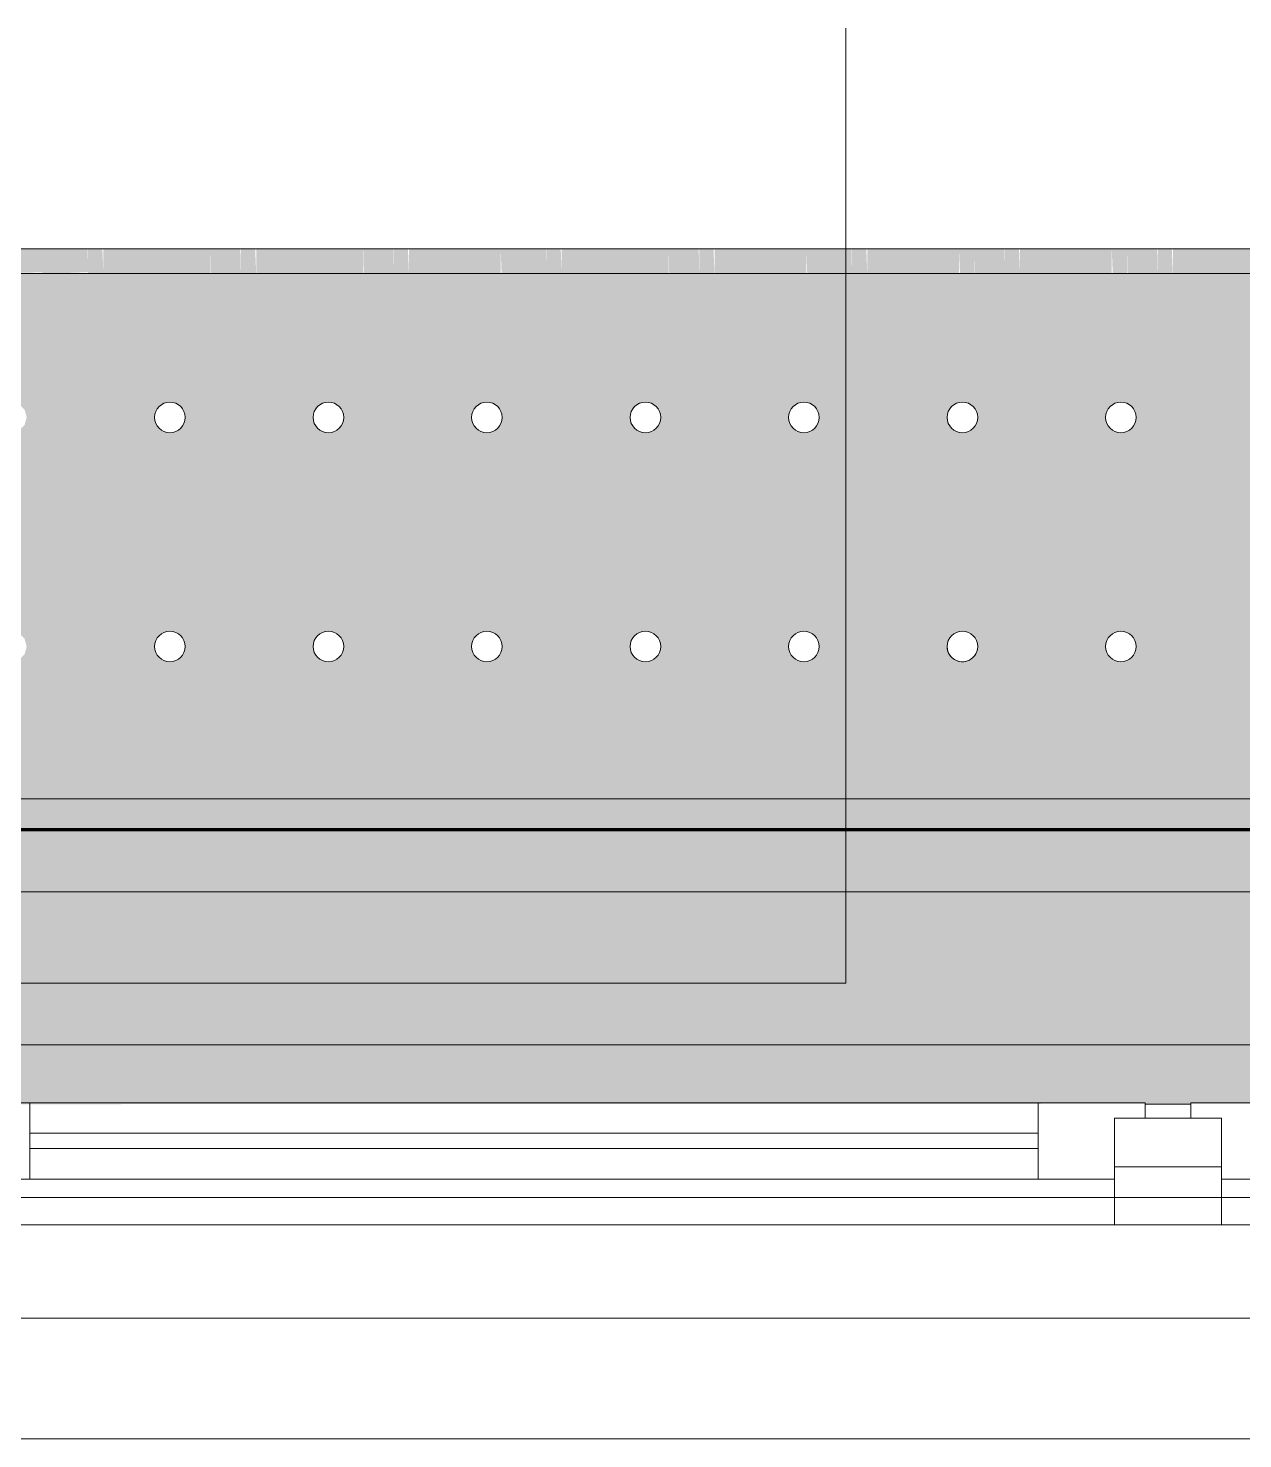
# Model space of a CAD drawing. Header units: millimetres. Extents: x -4060 to 187734, y -8553 to 29000.
# Drawn here: x 22754 to 23549, y -258 to 665 of the extents above; entities that cross this region are included whole.
import ezdxf

# ---------------------------------------------------------------- set-up
doc = ezdxf.new("R2010")
doc.units = ezdxf.units.MM
doc.linetypes.add('Осевая', pattern=[3175, 635, -476.25, 1587.5, -476.25])
for name, color, linetype, lineweight in [('A-GLAZ', 7, 'Continuous', 9), ('A-GLAZ-1', 7, 'Continuous', 13), ('A-WALL-IDEN', 7, 'Continuous', 9), ('Оси-2', 7, 'Осевая', 9)]:
    doc.layers.add(name, color=color, linetype=linetype, lineweight=lineweight)
for name, color, linetype, lineweight, true_color in [('A-WALL-1', 7, 'Continuous', 9, 0xc0c0c0), ('I-WALL-4', 7, 'Continuous', 9, 0xc0c0c0), ('I-WALL-5', 7, 'Continuous', 9, 0xcbc7bf), ('I-WALL-9', 7, 'Continuous', 53, 0xeaa7bf), ('S-WALL-ANLY', 7, 'Continuous', 13, 0x008040), ('Знаки-2', 9, 'Continuous', 9, 0x808080), ('Знаки-3', 7, 'Continuous', 9, 0xd1cabb), ('Знаки-5', 7, 'Continuous', 9, 0xc1bbaf), ('Знаки-6', 7, 'Continuous', 9, 0xaba79f), ('Знаки-7', 7, 'Continuous', 9, 0xd5cdbe), ('Знаки-8', 7, 'Continuous', 9, 0xccc5b7), ('Знаки-9', 7, 'Continuous', 9, 0xd4ccbd)]:
    doc.layers.add(name, color=color, linetype=linetype, lineweight=lineweight, true_color=true_color)
doc.layers.add('Знаки-4', color=7, linetype='Continuous', lineweight=9, transparency=0.5)

# ---------------------------------------------------------------- blocks, each defined once
blk = doc.blocks.new('120_Окно_СКБ_2Ст - 120_Окно_СКБ_2Ст 2800х2500_створка_-22445922-План отделки стен 1 этажа в осях 1-12')
at = {"layer": 'A-GLAZ'}
for p, q in [((1400, -57), (-1400, -57)), ((620, -107), (1280, -107)), ((1280, -117), (620, -117)), ((520, -127), (550, -127))]:
    blk.add_line(p, q, dxfattribs=at)
at = {"layer": 'A-GLAZ-1'}
for p, q in [((500, -127), (500, -57)), ((500, -57), (570, -57)), ((570, -57), (570, -127)), ((500, -87), (-1330, -87)), ((500, -127), (500, -87)), ((1330, -87), (570, -87)), ((570, -87), (570, -127)), ((620, -137), (620, -87)), ((1280, -137), (1280, -87)), ((570, -127), (500, -127)), ((520, -127), (500, -127)), ((520, -137), (520, -127)), ((570, -127), (550, -127)), ((550, -127), (550, -137)), ((-1350, -137), (520, -137)), ((520, -137), (-1350, -137)), ((550, -137), (1350, -137)), ((1350, -137), (550, -137))]:
    blk.add_line(p, q, dxfattribs=at)
blk = doc.blocks.new('Зашивка радиатора_ с перфорацией М4 - Зашивка радиатора_ с перфорацией М4-V85-План отделки стен 1 этажа в осях 1-12')
at = {"layer": 'Знаки-4'}
for points in [[(2329.2, 380), (-430, 379), (-430, 180), (2329.2, 180), (2329.2, 379)], [(1492.34, -163.94), (1491, -163.94), (1491.34, -179.94), (1511, -179.94), (1510.66, -163.94), (1493.93, -163.94)], [(1603.59, -163.94), (1591, -163.94), (1591.34, -179.94), (1611, -179.94), (1610.66, -163.94), (1606, -163.94)], [(1711, -163.94), (1691, -163.94), (1691.34, -179.94), (1711, -179.94)], [(1792.34, -163.94), (1791, -163.94), (1791.34, -179.94), (1811, -179.94), (1810.66, -163.94), (1793.93, -163.94)], [(1910.66, -163.94), (1891, -163.94), (1891.34, -179.94), (1911, -179.94), (1911, -163.94)], [(2003.59, -163.94), (1991, -163.94), (1991.34, -179.94), (2011, -179.94), (2010.66, -163.94), (2004.29, -163.94)], [(2092.34, -163.94), (2091, -163.94), (2091.34, -179.94), (2111, -179.94), (2110.66, -163.94), (2093.93, -163.94)], [(2210.66, -163.94), (2191, -164.74), (2191.34, -179.94), (2211, -179.94), (2211, -163.94)]]:
    blk.add_hatch(color=256, dxfattribs=at).paths.add_polyline_path(points)
h = blk.add_hatch(color=256, dxfattribs=at)
h.paths.add_polyline_path([(-41.26, 180), (-430, 180), (-430, -163.94), (2329.2, -163.94), (2329.2, 180), (51.21, 180)])
h.paths.add_polyline_path([(1929.99, 90.35), (1934.99, 89.02), (1938.65, 85.35), (1939.99, 80.35), (1938.65, 75.35), (1934.99, 71.69), (1929.99, 70.35), (1924.99, 71.69), (1921.33, 75.35), (1919.99, 80.35), (1921.33, 85.35), (1924.99, 89.02), (1927.4, 90.01)])
h.paths.add_polyline_path([(1203.74, 90.35), (1208.74, 89.02), (1212.4, 85.35), (1213.74, 80.35), (1212.4, 75.35), (1208.74, 71.69), (1203.74, 70.35), (1198.74, 71.69), (1195.08, 75.35), (1193.74, 80.35), (1195.08, 85.35), (1198.74, 89.02), (1201.15, 90.01)])
h.paths.add_polyline_path([(581.24, 90.35), (586.24, 89.02), (589.9, 85.35), (591.24, 80.35), (589.9, 75.35), (586.24, 71.69), (581.24, 70.35), (576.24, 71.69), (572.58, 75.35), (571.24, 80.35), (572.58, 85.35), (576.24, 89.02), (578.65, 90.01)])
h.paths.add_polyline_path([(684.99, 90.35), (689.99, 89.02), (693.65, 85.35), (694.99, 80.35), (693.65, 75.35), (689.99, 71.69), (684.99, 70.35), (679.99, 71.69), (676.33, 75.35), (674.99, 80.35), (676.33, 85.35), (679.99, 89.02), (682.4, 90.01)])
h.paths.add_polyline_path([(892.49, 90.35), (897.49, 89.02), (901.15, 85.35), (902.49, 80.35), (901.15, 75.35), (897.49, 71.69), (892.49, 70.35), (887.49, 71.69), (883.83, 75.35), (882.49, 80.35), (883.83, 85.35), (887.49, 89.02), (889.9, 90.01)])
h.paths.add_polyline_path([(1099.99, 90.35), (1104.99, 89.02), (1108.65, 85.35), (1109.99, 80.35), (1108.65, 75.35), (1104.99, 71.69), (1099.99, 70.35), (1094.99, 71.69), (1091.33, 75.35), (1089.99, 80.35), (1091.33, 85.35), (1094.99, 89.02), (1097.4, 90.01)])
h.paths.add_polyline_path([(788.74, 90.35), (793.74, 89.02), (797.4, 85.35), (798.74, 80.35), (797.4, 75.35), (793.74, 71.69), (788.74, 70.35), (783.74, 71.69), (780.08, 75.35), (778.74, 80.35), (780.08, 85.35), (783.74, 89.02), (786.15, 90.01)])
h.paths.add_polyline_path([(996.24, 90.35), (1001.24, 89.02), (1004.9, 85.35), (1006.24, 80.35), (1004.9, 75.35), (1001.24, 71.69), (996.24, 70.35), (991.24, 71.69), (987.58, 75.35), (986.24, 80.35), (987.58, 85.35), (991.24, 89.02), (993.65, 90.01)])
h.paths.add_polyline_path([(-248.76, 90.35), (-243.11, 88.51), (-240.1, 85.35), (-238.76, 80.35), (-240.1, 75.35), (-243.76, 71.69), (-248.76, 70.35), (-253.76, 71.69), (-257.42, 75.35), (-258.76, 80.35), (-257.42, 85.35), (-253.76, 89.02), (-251.35, 90.01)])
h.paths.add_polyline_path([(-145.01, 90.35), (-139.49, 88.62), (-136.35, 85.35), (-135.01, 80.35), (-136.35, 75.35), (-140.01, 71.69), (-145.01, 70.35), (-150.01, 71.69), (-153.67, 75.35), (-155.01, 80.35), (-153.67, 85.35), (-150.01, 89.02), (-147.6, 90.01)])
h.paths.add_polyline_path([(1307.49, 90.35), (1312.49, 89.02), (1316.15, 85.35), (1317.49, 80.35), (1316.15, 75.35), (1312.49, 71.69), (1307.49, 70.35), (1302.49, 71.69), (1298.83, 75.35), (1297.49, 80.35), (1298.83, 85.35), (1302.49, 89.02), (1304.9, 90.01)])
h.paths.add_polyline_path([(477.49, 90.35), (482.49, 89.02), (486.15, 85.35), (487.49, 80.35), (486.15, 75.35), (482.49, 71.69), (477.49, 70.35), (472.49, 71.69), (468.83, 75.35), (467.49, 80.35), (468.83, 85.35), (472.49, 89.02), (474.9, 90.01)])
h.paths.add_polyline_path([(-41.26, 90.35), (-36.26, 89.02), (-32.6, 85.35), (-31.26, 80.35), (-32.6, 75.35), (-36.26, 71.69), (-41.26, 70.35), (-46.26, 71.69), (-49.92, 75.35), (-51.26, 80.35), (-49.92, 85.35), (-46.26, 89.02), (-43.85, 90.01)])
h.paths.add_polyline_path([(166.24, 90.35), (171.24, 89.02), (174.9, 85.35), (176.24, 80.35), (174.9, 75.35), (171.24, 71.69), (166.24, 70.35), (161.24, 71.69), (157.58, 75.35), (156.24, 80.35), (157.58, 85.35), (161.24, 89.02), (163.65, 90.01)])
h.paths.add_polyline_path([(1826.24, 90.35), (1831.24, 89.02), (1834.9, 85.35), (1836.24, 80.35), (1834.9, 75.35), (1831.24, 71.69), (1826.24, 70.35), (1821.24, 71.69), (1817.58, 75.35), (1816.24, 80.35), (1817.58, 85.35), (1821.24, 89.02), (1823.65, 90.01)])
h.paths.add_polyline_path([(2241.24, 90.35), (2246.24, 89.02), (2249.9, 85.35), (2251.24, 80.35), (2249.9, 75.35), (2246.16, 71.66), (2241.24, 70.35), (2236.24, 71.69), (2232.58, 75.35), (2231.24, 80.35), (2232.58, 85.35), (2236.24, 89.02), (2238.65, 90.01)])
h.paths.add_polyline_path([(1618.74, 90.35), (1623.74, 89.02), (1627.4, 85.35), (1628.74, 80.35), (1627.4, 75.35), (1623.74, 71.69), (1618.74, 70.35), (1613.74, 71.69), (1610.08, 75.35), (1608.74, 80.35), (1610.08, 85.35), (1613.74, 89.02), (1616.15, 90.01)])
h.paths.add_polyline_path([(-352.51, 90.35), (-347.51, 89.02), (-343.85, 85.35), (-342.51, 80.35), (-343.85, 75.35), (-347.51, 71.69), (-352.51, 70.35), (-357.51, 71.69), (-361.17, 75.35), (-362.51, 80.35), (-361.17, 85.35), (-357.51, 89.02), (-355.1, 90.01)])
h.paths.add_polyline_path([(1411.24, 90.35), (1416.24, 89.02), (1419.9, 85.35), (1421.24, 80.35), (1419.9, 75.35), (1416.24, 71.69), (1411.24, 70.35), (1406.24, 71.69), (1402.58, 75.35), (1401.24, 80.35), (1402.58, 85.35), (1406.24, 89.02), (1409.88, 90.18)])
h.paths.add_polyline_path([(62.49, 90.35), (67.49, 89.02), (71.15, 85.35), (72.49, 80.35), (71.15, 75.35), (67.49, 71.69), (62.49, 70.35), (57.49, 71.69), (53.83, 75.35), (52.49, 80.35), (53.83, 85.35), (57.49, 89.02), (59.9, 90.01)])
h.paths.add_polyline_path([(1514.99, 90.35), (1519.99, 89.02), (1523.65, 85.35), (1524.99, 80.35), (1523.65, 75.35), (1519.99, 71.69), (1514.99, 70.35), (1509.99, 71.69), (1506.33, 75.35), (1504.99, 80.35), (1506.33, 85.35), (1509.99, 89.02), (1512.4, 90.01)])
h.paths.add_polyline_path([(269.99, 90.35), (274.99, 89.02), (278.65, 85.35), (279.99, 80.35), (278.65, 75.35), (274.99, 71.69), (269.99, 70.35), (264.99, 71.69), (261.33, 75.35), (259.99, 80.35), (261.33, 85.35), (264.99, 89.02), (267.4, 90.01)])
h.paths.add_polyline_path([(373.74, 90.35), (378.74, 89.02), (382.4, 85.35), (383.74, 80.35), (382.4, 75.35), (378.74, 71.69), (373.74, 70.35), (368.74, 71.69), (365.08, 75.35), (363.74, 80.35), (365.08, 85.35), (368.74, 89.02), (371.15, 90.01)])
h.paths.add_polyline_path([(2033.74, 90.35), (2038.74, 89.02), (2042.4, 85.35), (2043.74, 80.35), (2042.4, 75.35), (2038.74, 71.69), (2033.74, 70.35), (2028.74, 71.69), (2025.08, 75.35), (2023.74, 80.35), (2025.08, 85.35), (2028.74, 89.02), (2031.15, 90.01)])
h.paths.add_polyline_path([(2137.49, 90.35), (2142.49, 89.02), (2146.15, 85.35), (2147.49, 80.35), (2146.15, 75.35), (2142.49, 71.69), (2137.49, 70.35), (2132.49, 71.69), (2128.83, 75.35), (2127.49, 80.35), (2128.83, 85.35), (2132.49, 89.02), (2134.9, 90.01)])
h.paths.add_polyline_path([(1722.49, 90.35), (1727.49, 89.02), (1731.15, 85.35), (1732.49, 80.35), (1731.15, 75.35), (1727.49, 71.69), (1722.49, 70.35), (1717.49, 71.69), (1713.83, 75.35), (1712.49, 80.35), (1713.83, 85.35), (1717.49, 89.02), (1719.9, 90.01)])
h.paths.add_polyline_path([(892.49, -59.65), (897.49, -60.98), (901.15, -64.65), (902.49, -69.65), (901.15, -74.65), (897.49, -78.31), (892.49, -79.65), (887.18, -78.07), (883.83, -74.65), (882.49, -69.65), (883.83, -64.65), (887.49, -60.98), (889.9, -59.99)])
h.paths.add_polyline_path([(-248.76, -59.65), (-243.76, -60.98), (-240.1, -64.65), (-238.76, -69.65), (-240.1, -74.65), (-243.76, -78.31), (-248.76, -79.65), (-254.07, -78.07), (-257.42, -74.65), (-258.76, -69.65), (-257.42, -64.65), (-253.76, -60.98), (-251.35, -59.99)])
h.paths.add_polyline_path([(62.49, -59.65), (67.49, -60.98), (71.15, -64.65), (72.49, -69.65), (71.15, -74.65), (67.49, -78.31), (62.1, -79.59), (57.18, -78.07), (53.83, -74.65), (52.49, -69.65), (53.83, -64.65), (57.49, -60.98), (59.9, -59.99)])
h.paths.add_polyline_path([(-352.51, -59.65), (-347.51, -60.98), (-343.85, -64.65), (-342.51, -69.65), (-343.85, -74.65), (-347.51, -78.31), (-352.51, -79.65), (-357.51, -78.31), (-361.17, -74.65), (-362.51, -69.65), (-361.17, -64.65), (-357.51, -60.98), (-355.1, -59.99)])
h.paths.add_polyline_path([(1929.99, -59.65), (1934.99, -60.98), (1938.65, -64.65), (1939.99, -69.65), (1938.65, -74.65), (1934.99, -78.31), (1929.99, -79.65), (1924.99, -78.31), (1921.33, -74.65), (1919.99, -69.65), (1921.33, -64.65), (1924.99, -60.98), (1927.4, -59.99)])
h.paths.add_polyline_path([(1826.24, -59.65), (1831.24, -60.98), (1834.9, -64.65), (1836.24, -69.65), (1834.46, -75.22), (1831.24, -78.31), (1826.24, -79.65), (1821.24, -78.31), (1817.58, -74.65), (1816.24, -69.65), (1817.58, -64.65), (1821.24, -60.98), (1823.65, -59.99)])
h.paths.add_polyline_path([(2241.24, -59.65), (2246.24, -60.98), (2249.9, -64.65), (2251.24, -69.65), (2249.9, -74.65), (2246.24, -78.31), (2241.24, -79.65), (2236.24, -78.31), (2232.58, -74.65), (2231.24, -69.65), (2232.58, -64.65), (2236.24, -60.98), (2238.65, -59.99)])
h.paths.add_polyline_path([(684.99, -59.65), (689.99, -60.98), (693.65, -64.65), (694.99, -69.65), (693.65, -74.65), (689.99, -78.31), (684.6, -79.59), (679.68, -78.07), (676.33, -74.65), (674.99, -69.65), (676.33, -64.65), (679.99, -60.98), (682.4, -59.99)])
h.paths.add_polyline_path([(269.99, -59.65), (274.99, -60.98), (278.65, -64.65), (279.99, -69.65), (278.65, -74.65), (274.99, -78.31), (269.99, -79.65), (264.68, -78.07), (261.33, -74.65), (259.99, -69.65), (261.33, -64.65), (264.99, -60.98), (267.4, -59.99)])
h.paths.add_polyline_path([(373.74, -59.65), (378.74, -60.98), (382.4, -64.65), (383.74, -69.65), (382.4, -74.65), (378.74, -78.31), (373.74, -79.65), (368.43, -78.07), (365.08, -74.65), (363.74, -69.65), (365.08, -64.65), (368.74, -60.98), (371.15, -59.99)])
h.paths.add_polyline_path([(581.24, -59.65), (586.24, -60.98), (589.9, -64.65), (591.24, -69.65), (589.9, -74.65), (586.24, -78.31), (580.85, -79.59), (575.93, -78.07), (572.58, -74.65), (571.24, -69.65), (572.58, -64.65), (576.24, -60.98), (578.65, -59.99)])
h.paths.add_polyline_path([(788.74, -59.65), (793.74, -60.98), (797.4, -64.65), (798.74, -69.65), (797.4, -74.65), (793.74, -78.31), (788.74, -79.65), (783.43, -78.07), (780.08, -74.65), (778.74, -69.65), (780.08, -64.65), (783.74, -60.98), (786.15, -59.99)])
h.paths.add_polyline_path([(1722.49, -59.65), (1727.49, -60.98), (1731.15, -64.65), (1732.49, -69.65), (1731.15, -74.65), (1727.49, -78.31), (1722.49, -79.65), (1717.49, -78.31), (1713.83, -74.65), (1712.49, -69.65), (1713.83, -64.65), (1717.49, -60.98), (1719.9, -59.99)])
h.paths.add_polyline_path([(2137.49, -59.65), (2142.49, -60.98), (2146.15, -64.65), (2147.49, -69.65), (2146.15, -74.65), (2142.49, -78.31), (2137.49, -79.65), (2132.49, -78.31), (2128.83, -74.65), (2127.49, -69.65), (2128.83, -64.65), (2132.49, -60.98), (2134.9, -59.99)])
h.paths.add_polyline_path([(1307.49, -59.65), (1312.49, -60.98), (1316.15, -64.65), (1317.49, -69.65), (1316.15, -74.65), (1312.49, -78.31), (1307.49, -79.65), (1302.49, -78.31), (1298.83, -74.65), (1297.49, -69.65), (1298.83, -64.65), (1302.49, -60.98), (1304.9, -59.99)])
h.paths.add_polyline_path([(2033.74, -59.65), (2038.74, -60.98), (2042.4, -64.65), (2043.74, -69.65), (2042.4, -74.65), (2038.74, -78.31), (2033.74, -79.65), (2028.74, -78.31), (2025.08, -74.65), (2023.74, -69.65), (2025.08, -64.65), (2028.74, -60.98), (2031.15, -59.99)])
h.paths.add_polyline_path([(1099.99, -59.65), (1104.99, -60.98), (1108.65, -64.65), (1109.99, -69.65), (1108.65, -74.65), (1104.99, -78.31), (1099.99, -79.65), (1094.99, -78.31), (1091.33, -74.65), (1089.99, -69.65), (1091.33, -64.65), (1094.99, -60.98), (1097.4, -59.99)])
h.paths.add_polyline_path([(996.24, -59.65), (1001.24, -60.98), (1004.9, -64.65), (1006.24, -69.65), (1004.9, -74.65), (1001.24, -78.31), (996.24, -79.65), (991.24, -78.31), (987.58, -74.65), (986.24, -69.65), (987.58, -64.65), (991.24, -60.98), (993.65, -59.99)])
h.paths.add_polyline_path([(1514.99, -59.65), (1519.99, -60.98), (1523.65, -64.65), (1524.99, -69.65), (1523.65, -74.65), (1519.99, -78.31), (1514.99, -79.65), (1509.99, -78.31), (1506.33, -74.65), (1504.99, -69.65), (1506.33, -64.65), (1509.99, -60.98), (1512.4, -59.99)])
h.paths.add_polyline_path([(1618.74, -59.65), (1623.74, -60.98), (1627.4, -64.65), (1628.74, -69.65), (1627.4, -74.65), (1623.74, -78.31), (1618.74, -79.65), (1613.74, -78.31), (1610.08, -74.65), (1608.74, -69.65), (1610.08, -64.65), (1613.74, -60.98), (1616.15, -59.99)])
h.paths.add_polyline_path([(1411.24, -59.65), (1416.24, -60.98), (1419.9, -64.65), (1421.24, -69.65), (1419.9, -74.65), (1416.24, -78.31), (1411.24, -79.65), (1406.24, -78.31), (1402.58, -74.65), (1401.24, -69.65), (1402.58, -64.65), (1406.24, -60.98), (1409.88, -59.82)])
h.paths.add_polyline_path([(477.49, -59.65), (482.49, -60.98), (486.15, -64.65), (487.49, -69.65), (486.15, -74.65), (482.49, -78.31), (477.49, -79.65), (472.18, -78.07), (468.83, -74.65), (467.49, -69.65), (468.83, -64.65), (472.49, -60.98), (475.79, -59.87)])
h.paths.add_polyline_path([(-41.26, -59.65), (-36.26, -60.98), (-32.6, -64.65), (-31.26, -69.65), (-32.6, -74.65), (-36.26, -78.31), (-41.26, -79.65), (-46.57, -78.07), (-49.92, -74.65), (-51.26, -69.65), (-49.92, -64.65), (-46.26, -60.98), (-43.85, -59.99)])
h.paths.add_polyline_path([(166.24, -59.65), (171.24, -60.98), (174.9, -64.65), (176.24, -69.65), (174.9, -74.65), (171.24, -78.31), (166.24, -79.65), (160.93, -78.07), (157.58, -74.65), (156.24, -69.65), (157.58, -64.65), (161.24, -60.98), (163.65, -59.99)])
h.paths.add_polyline_path([(-145.01, -59.65), (-140.01, -60.98), (-136.35, -64.65), (-135.01, -69.65), (-136.35, -74.65), (-140.01, -78.31), (-145.01, -79.65), (-150.01, -78.31), (-153.67, -74.65), (-155.01, -69.65), (-153.67, -64.65), (-150.01, -60.98), (-147.6, -59.99)])
h.paths.add_polyline_path([(1203.74, -59.65), (1208.74, -60.98), (1212.4, -64.65), (1213.74, -69.65), (1212.4, -74.65), (1208.74, -78.31), (1203.74, -79.65), (1198.74, -78.31), (1195.08, -74.65), (1193.74, -69.65), (1195.08, -64.65), (1198.74, -60.98), (1201.15, -59.99)])
h = blk.add_hatch(color=256, dxfattribs=at)
h.paths.add_polyline_path([(1324.96, -163.94), (1321, -163.94), (1321, -179.94), (1381, -179.94), (1381, -163.94)])
h.paths.add_polyline_path([(2318.03, -163.94), (2221, -164.54), (2221, -179.94), (2329.2, -178.79), (2329.2, -163.94), (2318.45, -163.94)])
h.paths.add_polyline_path([(1621, -163.94), (1621, -179.94), (1681, -179.94), (1681, -163.94), (1664.63, -163.94)])
h.paths.add_polyline_path([(1581, -163.94), (1521, -163.94), (1521, -179.94), (1581, -179.94)])
h.paths.add_polyline_path([(1749.54, -163.94), (1721, -163.94), (1721, -179.94), (1781, -179.94), (1781, -163.94)])
h.paths.add_polyline_path([(1481, -163.94), (1421, -163.94), (1421, -179.94), (1481, -179.94)])
h.paths.add_polyline_path([(-334.88, -163.94), (-430, -163.94), (-430, -179.94), (-319, -179.94), (-319, -163.94)])
h.paths.add_polyline_path([(1834.46, -163.94), (1821, -163.94), (1821, -179.94), (1881, -179.94), (1881, -163.94)])
h.paths.add_polyline_path([(1281, -163.94), (1221, -163.94), (1221, -179.94), (1281, -179.94)])
h.paths.add_polyline_path([(-219.01, -163.94), (-279, -164.96), (-279, -179.94), (-219, -179.94), (-219, -163.94)])
h.paths.add_polyline_path([(-179, -163.94), (-179, -179.94), (-119, -179.94), (-119, -163.94), (-147.6, -163.94)])
h.paths.add_polyline_path([(1181, -163.94), (1121, -163.94), (1121, -179.94), (1181, -179.94)])
h.paths.add_polyline_path([(-79, -163.94), (-79, -179.94), (-19, -179.94), (-19, -163.94), (-41.26, -163.94)])
h.paths.add_polyline_path([(21, -163.94), (21, -179.94), (81, -179.94), (81, -163.94), (51.21, -163.94)])
h.paths.add_polyline_path([(121, -163.94), (121, -179.94), (181, -179.94), (181, -163.94), (136.13, -163.94)])
h.paths.add_polyline_path([(221, -163.94), (221.04, -179.94), (281, -179.94), (281, -163.94), (221.04, -163.94)])
h.paths.add_polyline_path([(321, -163.94), (321, -179.94), (381, -179.94), (381, -163.94), (373.74, -163.94)])
h.paths.add_polyline_path([(1929.99, -163.94), (1921, -163.94), (1921, -179.94), (1981, -179.94), (1981, -163.94)])
h.paths.add_polyline_path([(2181, -163.94), (2121, -164.2), (2121, -179.94), (2181, -179.94), (2181, -165.3)])
h.paths.add_polyline_path([(421, -163.94), (421, -179.94), (481, -179.94), (481, -163.94), (475.79, -163.94)])
h.paths.add_polyline_path([(1081, -163.94), (1021, -163.94), (1021, -179.94), (1081, -179.94)])
h.paths.add_polyline_path([(521, -163.94), (521, -179.94), (581, -179.94), (581, -163.94), (560.71, -163.94)])
h.paths.add_polyline_path([(2036.33, -163.94), (2021, -163.94), (2021, -179.94), (2081, -179.94), (2081, -163.94)])
h.paths.add_polyline_path([(621, -163.94), (621, -179.94), (681, -179.94), (681, -163.94), (645.63, -163.94)])
h.paths.add_polyline_path([(721, -163.94), (721, -179.94), (781, -179.94), (781, -163.94), (730.54, -163.94)])
h.paths.add_polyline_path([(821, -163.94), (821, -179.94), (881, -179.94), (881, -163.94)])
h.paths.add_polyline_path([(921, -163.94), (921, -179.94), (981, -179.94), (981, -163.94)])
h = blk.add_hatch(color=256, dxfattribs=at)
h.paths.add_polyline_path([(1486.86, -163.94), (1481, -163.94), (1481.68, -179.94), (1491, -179.94), (1491, -163.94)])
h.paths.add_polyline_path([(1515.14, -163.94), (1511, -163.94), (1511, -179.94), (1521, -179.94), (1520.32, -163.94), (1518.32, -163.94)])
h = blk.add_hatch(color=256, dxfattribs=at)
h.paths.add_polyline_path([(1583.68, -163.94), (1581, -163.94), (1581.68, -179.94), (1591, -179.94), (1591, -163.94), (1586.86, -163.94)])
h.paths.add_polyline_path([(1611, -163.94), (1611, -179.94), (1621, -179.94), (1620.32, -163.94), (1615.14, -163.94)])
h = blk.add_hatch(color=256, dxfattribs=at)
h.paths.add_polyline_path([(1711, -163.94), (1711, -179.94), (1721, -179.94), (1720.32, -163.94), (1715.14, -163.94)])
h.paths.add_polyline_path([(1691, -163.94), (1681, -163.94), (1681.68, -179.94), (1691, -179.94)])
h = blk.add_hatch(color=256, dxfattribs=at)
h.paths.add_polyline_path([(1821, -163.94), (1811, -163.94), (1811, -179.94), (1821, -179.94)])
h.paths.add_polyline_path([(1786.86, -163.94), (1781, -163.94), (1781.68, -179.94), (1791, -179.94), (1791, -163.94)])
h = blk.add_hatch(color=256, dxfattribs=at)
h.paths.add_polyline_path([(1915.14, -163.94), (1911, -163.94), (1911, -179.94), (1921, -179.94), (1920.32, -163.94), (1918.32, -163.94)])
h.paths.add_polyline_path([(1891, -163.94), (1881, -163.94), (1881.68, -179.94), (1891, -179.94)])
h = blk.add_hatch(color=256, dxfattribs=at)
h.paths.add_polyline_path([(2021, -163.94), (2011, -163.94), (2011, -179.94), (2021, -179.94)])
h.paths.add_polyline_path([(1991, -163.94), (1981, -163.94), (1981.68, -179.94), (1991, -179.94)])
h = blk.add_hatch(color=256, dxfattribs=at)
h.paths.add_polyline_path([(2086.86, -163.94), (2081, -163.94), (2081.68, -179.94), (2091, -179.94), (2091, -163.94), (2089.21, -163.94)])
h.paths.add_polyline_path([(2120.32, -163.94), (2111, -163.94), (2111, -179.94), (2121, -179.94), (2121, -163.94)])
h = blk.add_hatch(color=256, dxfattribs=at)
h.paths.add_polyline_path([(2221, -163.94), (2211, -163.94), (2211, -179.94), (2221, -179.94), (2221, -164.54)])
h.paths.add_polyline_path([(2181.68, -163.94), (2181, -163.94), (2181.68, -179.94), (2191, -179.94), (2191, -163.94), (2183.63, -163.94)])
at = {"layer": 'Знаки-2'}
for p, q in [((1499.2, 380), (1469.2, 380)), ((-430, 180), (2329.2, 180)), ((2329.2, 180), (-430, 180)), ((-430, -179.94), (2330.24, -179.94))]:
    blk.add_line(p, q, dxfattribs=at)
for centre, start, end in [((1514.99, 80.35), 0, 180), ((1618.74, 80.35), 0, 180), ((1722.49, 80.35), 0, 180), ((1826.24, 80.35), 0, 180), ((1929.99, 80.35), 0, 180), ((2033.74, 80.35), 0, 180), ((2137.49, 80.35), 0, 180), ((1514.99, 80.35), 180, 0), ((1618.74, 80.35), 180, 0), ((1722.49, 80.35), 180, 0), ((1826.24, 80.35), 180, 360), ((1929.99, 80.35), 180, 0), ((2033.74, 80.35), 180, 0), ((2137.49, 80.35), 180, 0), ((1514.99, -69.65), 0, 180), ((1618.74, -69.65), 0, 180), ((1722.49, -69.65), 0, 180), ((1826.24, -69.65), 0, 180), ((1929.99, -69.65), 0, 180), ((2033.74, -69.65), 0, 180), ((2137.49, -69.65), 0, 180), ((1514.99, -69.65), 180, 0), ((1618.74, -69.65), 180, 0), ((1722.49, -69.65), 180, 0), ((1826.24, -69.65), 180, 0), ((1929.99, -69.65), 180, 0), ((2033.74, -69.65), 180, 0), ((2137.49, -69.65), 180, 0)]:
    blk.add_arc(centre, 10, start, end, dxfattribs=at)
at = {"layer": 'Знаки-3'}
for p, q in [((1491, -163.94), (1481.68, -163.94)), ((1492.28, -163.94), (1495.82, -163.94)), ((1495.82, -163.94), (1492.28, -163.94)), ((1496, -163.94), (1506, -163.94)), ((1506, -163.94), (1496, -163.94)), ((1506.18, -163.94), (1509.72, -163.94)), ((1509.72, -163.94), (1506.18, -163.94)), ((1520.32, -163.94), (1511, -163.94)), ((1591, -163.94), (1581.68, -163.94)), ((1591, -163.94), (1595.81, -163.94)), ((1595.81, -163.94), (1591, -163.94)), ((1596, -163.94), (1606, -163.94)), ((1606, -163.94), (1596, -163.94)), ((1606.19, -163.94), (1611, -163.94)), ((1611, -163.94), (1606.19, -163.94)), ((1620.32, -163.94), (1611, -163.94)), ((1691, -163.94), (1681.68, -163.94)), ((1691, -163.94), (1695.81, -163.94)), ((1695.81, -163.94), (1691, -163.94)), ((1696, -163.94), (1706, -163.94)), ((1706, -163.94), (1696, -163.94)), ((1706.19, -163.94), (1711, -163.94)), ((1711, -163.94), (1706.19, -163.94)), ((1720.32, -163.94), (1711, -163.94)), ((1791, -163.94), (1781.68, -163.94)), ((1792.28, -163.94), (1795.82, -163.94)), ((1795.82, -163.94), (1792.28, -163.94)), ((1796, -163.94), (1806, -163.94)), ((1806, -163.94), (1796, -163.94)), ((1806.18, -163.94), (1809.72, -163.94)), ((1809.72, -163.94), (1806.18, -163.94)), ((1820.32, -163.94), (1811, -163.94)), ((1891, -163.94), (1881.68, -163.94)), ((1891, -163.94), (1895.81, -163.94)), ((1895.81, -163.94), (1891, -163.94)), ((1896, -163.94), (1906, -163.94)), ((1906, -163.94), (1896, -163.94)), ((1906.19, -163.94), (1911, -163.94)), ((1911, -163.94), (1906.19, -163.94)), ((1918.32, -163.94), (1911, -163.94)), ((1991, -163.94), (1981.68, -163.94)), ((1991, -163.94), (1995.81, -163.94)), ((1995.81, -163.94), (1991, -163.94)), ((1996, -163.94), (2006, -163.94)), ((1998.41, -163.94), (1996, -163.94)), ((2001, -163.94), (1998.41, -163.94)), ((2003.59, -163.94), (2001, -163.94)), ((2006, -163.94), (2003.59, -163.94)), ((2006.19, -163.94), (2008.07, -163.94)), ((2008.07, -163.94), (2006.19, -163.94)), ((2008.07, -163.94), (2009.66, -163.94)), ((2009.66, -163.94), (2008.07, -163.94)), ((2009.66, -163.94), (2010.66, -163.94)), ((2010.66, -163.94), (2009.66, -163.94)), ((2010.66, -163.94), (2011, -163.94)), ((2011, -163.94), (2010.66, -163.94)), ((2020.32, -163.94), (2011, -163.94)), ((2091, -163.94), (2081.68, -163.94)), ((2092.28, -163.94), (2095.82, -163.94)), ((2095.82, -163.94), (2092.28, -163.94)), ((2096, -163.94), (2106, -163.94)), ((2106, -163.94), (2096, -163.94)), ((2106.18, -163.94), (2109.72, -163.94)), ((2109.72, -163.94), (2106.18, -163.94)), ((2117.42, -163.94), (2111, -163.94)), ((2120.32, -163.94), (2118.32, -163.94)), ((2183.63, -163.94), (2181.68, -163.94)), ((2191, -163.94), (2183.68, -163.94)), ((2191, -163.94), (2195.81, -163.94)), ((2191.34, -163.94), (2191, -163.94)), ((2195.81, -163.94), (2191.34, -163.94)), ((2196, -163.94), (2200.17, -163.94)), ((2200.17, -163.94), (2196, -163.94)), ((2201, -163.94), (2206, -163.94)), ((2206, -163.94), (2201, -163.94)), ((2206.19, -163.94), (2211, -163.94)), ((2211, -163.94), (2206.19, -163.94)), ((2220.32, -163.94), (2211, -163.94)), ((1481.68, -179.94), (1491, -179.94)), ((1492.28, -179.94), (1495.82, -179.94)), ((1495.82, -179.94), (1492.28, -179.94)), ((1496, -179.94), (1506, -179.94)), ((1501, -179.94), (1496, -179.94)), ((1506, -179.94), (1501, -179.94)), ((1506.18, -179.94), (1509.72, -179.94)), ((1509.72, -179.94), (1506.18, -179.94)), ((1511, -179.94), (1520.32, -179.94)), ((1581.68, -179.94), (1591, -179.94)), ((1591, -179.94), (1591.34, -179.94)), ((1595.81, -179.94), (1591, -179.94)), ((1591.34, -179.94), (1595.81, -179.94)), ((1596, -179.94), (1598.41, -179.94)), ((1598.41, -179.94), (1596, -179.94)), ((1598.41, -179.94), (1601, -179.94)), ((1601, -179.94), (1598.41, -179.94)), ((1601, -179.94), (1606, -179.94)), ((1606, -179.94), (1601, -179.94)), ((1606.19, -179.94), (1611, -179.94)), ((1611, -179.94), (1606.19, -179.94)), ((1611, -179.94), (1620.32, -179.94)), ((1681.68, -179.94), (1691, -179.94)), ((1691, -179.94), (1695.81, -179.94)), ((1693.93, -179.94), (1691, -179.94)), ((1695.81, -179.94), (1693.93, -179.94)), ((1696, -179.94), (1706, -179.94)), ((1703.59, -179.94), (1696, -179.94)), ((1706, -179.94), (1703.59, -179.94)), ((1706.19, -179.94), (1711, -179.94)), ((1711, -179.94), (1706.19, -179.94)), ((1711, -179.94), (1720.32, -179.94)), ((1781.68, -179.94), (1791, -179.94)), ((1792.28, -179.94), (1795.82, -179.94)), ((1795.82, -179.94), (1792.28, -179.94)), ((1796, -179.94), (1806, -179.94)), ((1806, -179.94), (1796, -179.94)), ((1806.18, -179.94), (1809.72, -179.94)), ((1809.72, -179.94), (1806.18, -179.94)), ((1811, -179.94), (1820.32, -179.94)), ((1881.68, -179.94), (1891, -179.94)), ((1891, -179.94), (1895.81, -179.94)), ((1895.81, -179.94), (1891, -179.94)), ((1896, -179.94), (1906, -179.94)), ((1901, -179.94), (1896, -179.94)), ((1906, -179.94), (1901, -179.94)), ((1906.19, -179.94), (1911, -179.94)), ((1908.07, -179.94), (1906.19, -179.94)), ((1911, -179.94), (1908.07, -179.94)), ((1911, -179.94), (1918.32, -179.94)), ((1981.68, -179.94), (1991, -179.94)), ((1991, -179.94), (1993.93, -179.94)), ((1995.81, -179.94), (1991, -179.94)), ((1993.93, -179.94), (1995.81, -179.94)), ((1996, -179.94), (2006, -179.94)), ((1998.41, -179.94), (1996, -179.94)), ((2006, -179.94), (1998.41, -179.94)), ((2006.19, -179.94), (2010.66, -179.94)), ((2008.07, -179.94), (2006.19, -179.94)), ((2011, -179.94), (2008.07, -179.94)), ((2010.66, -179.94), (2011, -179.94)), ((2011, -179.94), (2020.32, -179.94)), ((2081.68, -179.94), (2091, -179.94)), ((2092.28, -179.94), (2095.82, -179.94)), ((2095.82, -179.94), (2092.28, -179.94)), ((2096, -179.94), (2106, -179.94)), ((2106, -179.94), (2096, -179.94)), ((2106.18, -179.94), (2109.72, -179.94)), ((2109.72, -179.94), (2106.18, -179.94)), ((2111, -179.94), (2120.32, -179.94)), ((2181.68, -179.94), (2191, -179.94)), ((2191, -179.94), (2192.34, -179.94)), ((2195.81, -179.94), (2191, -179.94)), ((2192.34, -179.94), (2193.93, -179.94)), ((2193.93, -179.94), (2195.81, -179.94)), ((2196, -179.94), (2206, -179.94)), ((2206, -179.94), (2196, -179.94)), ((2206.19, -179.94), (2210.66, -179.94)), ((2211, -179.94), (2206.19, -179.94)), ((2210.66, -179.94), (2211, -179.94)), ((2211, -179.94), (2220.32, -179.94))]:
    blk.add_line(p, q, dxfattribs=at)
at = {"layer": 'Знаки-5'}
for p, q in [((2329.2, 180), (-430, 180)), ((-430, 180), (2329.2, 180)), ((1481, -163.94), (1421, -163.94)), ((1481, -163.94), (1521, -163.94)), ((1521, -163.94), (1481, -163.94)), ((1581, -163.94), (1521, -163.94)), ((1581, -163.94), (1591, -163.94)), ((1591, -163.94), (1581, -163.94)), ((1591, -163.94), (1611, -163.94)), ((1611, -163.94), (1591, -163.94)), ((1611, -163.94), (1621, -163.94)), ((1621, -163.94), (1611, -163.94)), ((1681, -163.94), (1621, -163.94)), ((1681, -163.94), (1721, -163.94)), ((1721, -163.94), (1681, -163.94)), ((1781, -163.94), (1721, -163.94)), ((1781, -163.94), (1821, -163.94)), ((1821, -163.94), (1781, -163.94)), ((1881, -163.94), (1821, -163.94)), ((1881, -163.94), (1891, -163.94)), ((1891, -163.94), (1881, -163.94)), ((1891, -163.94), (1911, -163.94)), ((1911, -163.94), (1891, -163.94)), ((1911, -163.94), (1921, -163.94)), ((1921, -163.94), (1911, -163.94)), ((1981, -163.94), (1921, -163.94)), ((1981, -163.94), (2021, -163.94)), ((2021, -163.94), (1981, -163.94)), ((2081, -163.94), (2021, -163.94)), ((2081, -163.94), (2117.53, -163.94)), ((2117.53, -163.94), (2081, -163.94)), ((2118.32, -163.94), (2121, -163.94)), ((2121, -163.94), (2118.32, -163.94)), ((2181, -163.94), (2121, -163.94)), ((2181, -163.94), (2183.61, -163.94)), ((2183.61, -163.94), (2181, -163.94)), ((2183.68, -163.94), (2191, -163.94)), ((2191, -163.94), (2183.68, -163.94)), ((2191, -163.94), (2200.17, -163.94)), ((2200.17, -163.94), (2191, -163.94)), ((2201, -163.94), (2211, -163.94)), ((2211, -163.94), (2201, -163.94)), ((2211, -163.94), (2221, -163.94)), ((2221, -163.94), (2211, -163.94)), ((2282.94, -163.94), (2221, -163.94)), ((1421, -179.94), (1481, -179.94)), ((1481, -179.94), (1521, -179.94)), ((1521, -179.94), (1481, -179.94)), ((1521, -179.94), (1581, -179.94)), ((1581, -179.94), (1591, -179.94)), ((1591, -179.94), (1581, -179.94)), ((1591, -179.94), (1611, -179.94)), ((1611, -179.94), (1591, -179.94)), ((1611, -179.94), (1621, -179.94)), ((1621, -179.94), (1611, -179.94)), ((1621, -179.94), (1681, -179.94)), ((1681, -179.94), (1721, -179.94)), ((1721, -179.94), (1681, -179.94)), ((1721, -179.94), (1781, -179.94)), ((1781, -179.94), (1821, -179.94)), ((1821, -179.94), (1781, -179.94)), ((1821, -179.94), (1881, -179.94)), ((1881, -179.94), (1891, -179.94)), ((1891, -179.94), (1881, -179.94)), ((1891, -179.94), (1911, -179.94)), ((1911, -179.94), (1891, -179.94)), ((1911, -179.94), (1921, -179.94)), ((1921, -179.94), (1911, -179.94)), ((1921, -179.94), (1981, -179.94)), ((1981, -179.94), (2021, -179.94)), ((2021, -179.94), (1981, -179.94)), ((2021, -179.94), (2081, -179.94)), ((2081, -179.94), (2121, -179.94)), ((2121, -179.94), (2081, -179.94)), ((2121, -179.94), (2181, -179.94)), ((2181, -179.94), (2191, -179.94)), ((2191, -179.94), (2181, -179.94)), ((2191, -179.94), (2211, -179.94)), ((2211, -179.94), (2191, -179.94)), ((2211, -179.94), (2221, -179.94)), ((2221, -179.94), (2211, -179.94)), ((2221, -179.94), (2330, -179.94))]:
    blk.add_line(p, q, dxfattribs=at)
at = {"layer": 'Знаки-6'}
for p, q in [((1469.2, 380), (1499.2, 380)), ((-202.46, -163.94), (2282.94, -163.94)), ((2330.24, -179.94), (-430, -179.94)), ((2330, -179.94), (-430, -179.94))]:
    blk.add_line(p, q, dxfattribs=at)
for centre, start, end in [((1514.99, 80.35), 0, 180), ((1618.74, 80.35), 30, 180), ((1618.74, 80.35), 0, 30), ((1722.49, 80.35), 0, 180), ((1826.24, 80.35), 0, 180), ((1929.99, 80.35), 0, 180), ((2033.74, 80.35), 0, 180), ((2137.49, 80.35), 0, 180), ((1514.99, 80.35), 180, 360), ((1618.74, 80.35), 180, 360), ((1722.49, 80.35), 180, 360), ((1826.24, 80.35), 180, 360), ((1929.99, 80.35), 180, 360), ((2033.74, 80.35), 180, 360), ((2137.49, 80.35), 180, 360), ((1514.99, -69.65), 0, 180), ((1618.74, -69.65), 0, 180), ((1722.49, -69.65), 0, 180), ((1826.24, -69.65), 0, 180), ((1929.99, -69.65), 0, 180), ((2033.74, -69.65), 0, 180), ((2137.49, -69.65), 0, 180), ((1514.99, -69.65), 180, 360), ((1618.74, -69.65), 180, 360), ((1722.49, -69.65), 180, 360), ((1826.24, -69.65), 180, 360), ((1929.99, -69.65), 180, 360), ((2033.74, -69.65), 180, 360), ((2137.49, -69.65), 180, 360)]:
    blk.add_arc(centre, 10, start, end, dxfattribs=at)
at = {"layer": 'Знаки-7'}
for p, q in [((1495.82, -163.94), (1492.34, -163.94)), ((1506, -163.94), (1496, -163.94)), ((1509.66, -163.94), (1506.18, -163.94)), ((1595.82, -163.94), (1592.34, -163.94)), ((1606, -163.94), (1596, -163.94)), ((1609.66, -163.94), (1606.18, -163.94)), ((1695.82, -163.94), (1692.34, -163.94)), ((1706, -163.94), (1696, -163.94)), ((1709.66, -163.94), (1706.18, -163.94)), ((1795.82, -163.94), (1792.34, -163.94)), ((1806, -163.94), (1796, -163.94)), ((1809.66, -163.94), (1806.18, -163.94)), ((1895.82, -163.94), (1892.34, -163.94)), ((1906, -163.94), (1896, -163.94)), ((1909.66, -163.94), (1906.18, -163.94)), ((1995.82, -163.94), (1992.34, -163.94)), ((2003.59, -163.94), (1996, -163.94)), ((2006, -163.94), (2004.29, -163.94)), ((2009.66, -163.94), (2006.18, -163.94)), ((2095.82, -163.94), (2092.34, -163.94)), ((2106, -163.94), (2096, -163.94)), ((2109.66, -163.94), (2106.18, -163.94)), ((2195.82, -163.94), (2192.34, -163.94)), ((2200.18, -163.94), (2196, -163.94)), ((2206, -163.94), (2201, -163.94)), ((2209.66, -163.94), (2206.18, -163.94)), ((1492.34, -179.94), (1495.82, -179.94)), ((1496, -179.94), (1506, -179.94)), ((1506.18, -179.94), (1509.66, -179.94)), ((1592.34, -179.94), (1595.82, -179.94)), ((1596, -179.94), (1606, -179.94)), ((1606.18, -179.94), (1609.66, -179.94)), ((1692.34, -179.94), (1695.82, -179.94)), ((1696, -179.94), (1706, -179.94)), ((1706.18, -179.94), (1709.66, -179.94)), ((1792.34, -179.94), (1795.82, -179.94)), ((1796, -179.94), (1806, -179.94)), ((1806.18, -179.94), (1809.66, -179.94)), ((1892.34, -179.94), (1895.82, -179.94)), ((1896, -179.94), (1906, -179.94)), ((1906.18, -179.94), (1909.66, -179.94)), ((1992.34, -179.94), (1995.82, -179.94)), ((1996, -179.94), (2003.59, -179.94)), ((2004.29, -179.94), (2006, -179.94)), ((2006.18, -179.94), (2009.66, -179.94)), ((2092.34, -179.94), (2095.82, -179.94)), ((2096, -179.94), (2106, -179.94)), ((2106.18, -179.94), (2109.66, -179.94)), ((2192.34, -179.94), (2195.82, -179.94)), ((2196, -179.94), (2206, -179.94)), ((2206.18, -179.94), (2209.66, -179.94))]:
    blk.add_line(p, q, dxfattribs=at)
at = {"layer": 'Знаки-8'}
for p, q in [((1481, -163.94), (1491, -163.94)), ((1491, -163.94), (1481, -163.94)), ((1491, -163.94), (1491.34, -163.94)), ((1495.81, -163.94), (1491, -163.94)), ((1491.34, -163.94), (1495.81, -163.94)), ((1496, -163.94), (1506, -163.94)), ((1498.41, -163.94), (1496, -163.94)), ((1506, -163.94), (1498.41, -163.94)), ((1506.19, -163.94), (1510.66, -163.94)), ((1508.07, -163.94), (1506.19, -163.94)), ((1511, -163.94), (1508.07, -163.94)), ((1510.66, -163.94), (1511, -163.94)), ((1511, -163.94), (1521, -163.94)), ((1521, -163.94), (1511, -163.94)), ((1581, -163.94), (1591, -163.94)), ((1581.68, -163.94), (1581, -163.94)), ((1591, -163.94), (1581.68, -163.94)), ((1592.28, -163.94), (1595.82, -163.94)), ((1595.82, -163.94), (1592.28, -163.94)), ((1596, -163.94), (1606, -163.94)), ((1606, -163.94), (1596, -163.94)), ((1606.18, -163.94), (1609.72, -163.94)), ((1609.72, -163.94), (1606.18, -163.94)), ((1611, -163.94), (1618.32, -163.94)), ((1618.32, -163.94), (1611, -163.94)), ((1618.32, -163.94), (1620.32, -163.94)), ((1621, -163.94), (1618.32, -163.94)), ((1620.32, -163.94), (1621, -163.94)), ((1681, -163.94), (1681.68, -163.94)), ((1691, -163.94), (1681, -163.94)), ((1681.68, -163.94), (1691, -163.94)), ((1691, -163.94), (1695.81, -163.94)), ((1692.34, -163.94), (1691, -163.94)), ((1695.81, -163.94), (1692.34, -163.94)), ((1696, -163.94), (1706, -163.94)), ((1698.41, -163.94), (1696, -163.94)), ((1701, -163.94), (1698.41, -163.94)), ((1706, -163.94), (1701, -163.94)), ((1706.19, -163.94), (1709.66, -163.94)), ((1711, -163.94), (1706.19, -163.94)), ((1709.66, -163.94), (1711, -163.94)), ((1711, -163.94), (1720.32, -163.94)), ((1715.14, -163.94), (1711, -163.94)), ((1721, -163.94), (1715.14, -163.94)), ((1720.32, -163.94), (1721, -163.94)), ((1781, -163.94), (1791, -163.94)), ((1791, -163.94), (1781, -163.94)), ((1791, -163.94), (1795.81, -163.94)), ((1795.81, -163.94), (1791, -163.94)), ((1796, -163.94), (1806, -163.94)), ((1798.41, -163.94), (1796, -163.94)), ((1806, -163.94), (1798.41, -163.94)), ((1806.19, -163.94), (1811, -163.94)), ((1811, -163.94), (1806.19, -163.94)), ((1811, -163.94), (1815.14, -163.94)), ((1821, -163.94), (1811, -163.94)), ((1815.14, -163.94), (1821, -163.94)), ((1881, -163.94), (1881.68, -163.94)), ((1891, -163.94), (1881, -163.94)), ((1881.68, -163.94), (1891, -163.94)), ((1892.28, -163.94), (1895.82, -163.94)), ((1895.82, -163.94), (1892.28, -163.94)), ((1896, -163.94), (1906, -163.94)), ((1906, -163.94), (1896, -163.94)), ((1906.18, -163.94), (1909.72, -163.94)), ((1909.72, -163.94), (1906.18, -163.94)), ((1911, -163.94), (1921, -163.94)), ((1918.32, -163.94), (1911, -163.94)), ((1921, -163.94), (1918.32, -163.94)), ((1981, -163.94), (1991, -163.94)), ((1986.86, -163.94), (1981, -163.94)), ((1991, -163.94), (1986.86, -163.94)), ((1991, -163.94), (1995.81, -163.94)), ((1995.81, -163.94), (1991, -163.94)), ((1996, -163.94), (2006, -163.94)), ((2006, -163.94), (1996, -163.94)), ((2006.19, -163.94), (2011, -163.94)), ((2011, -163.94), (2006.19, -163.94)), ((2011, -163.94), (2015.14, -163.94)), ((2020.32, -163.94), (2011, -163.94)), ((2015.14, -163.94), (2021, -163.94)), ((2021, -163.94), (2020.32, -163.94)), ((2081, -163.94), (2081.68, -163.94)), ((2086.86, -163.94), (2081, -163.94)), ((2081.68, -163.94), (2091, -163.94)), ((2091, -163.94), (2086.86, -163.94)), ((2091, -163.94), (2095.81, -163.94)), ((2093.93, -163.94), (2091, -163.94)), ((2095.81, -163.94), (2093.93, -163.94)), ((2096, -163.94), (2106, -163.94)), ((2106, -163.94), (2096, -163.94)), ((2106.19, -163.94), (2111, -163.94)), ((2111, -163.94), (2106.19, -163.94)), ((2111, -163.94), (2115.14, -163.94)), ((2117.53, -163.94), (2111, -163.94)), ((2115.14, -163.94), (2117.53, -163.94)), ((2118.32, -163.94), (2121, -163.94)), ((2121, -163.94), (2118.32, -163.94)), ((2181, -163.94), (2183.61, -163.94)), ((2183.61, -163.94), (2181, -163.94)), ((2183.68, -163.94), (2191, -163.94)), ((2191, -163.94), (2183.68, -163.94)), ((2192.28, -163.94), (2195.82, -163.94)), ((2195.82, -163.94), (2192.28, -163.94)), ((2196, -163.94), (2200.17, -163.94)), ((2200.17, -163.94), (2196, -163.94)), ((2201, -163.94), (2206, -163.94)), ((2206, -163.94), (2201, -163.94)), ((2206.18, -163.94), (2209.72, -163.94)), ((2209.72, -163.94), (2206.18, -163.94)), ((2211, -163.94), (2221, -163.94)), ((2221, -163.94), (2211, -163.94)), ((1481, -179.94), (1483.68, -179.94)), ((1491, -179.94), (1481, -179.94)), ((1483.68, -179.94), (1491, -179.94)), ((1491, -179.94), (1495.81, -179.94)), ((1492.34, -179.94), (1491, -179.94)), ((1495.81, -179.94), (1492.34, -179.94)), ((1496, -179.94), (1506, -179.94)), ((1506, -179.94), (1496, -179.94)), ((1506.19, -179.94), (1511, -179.94)), ((1509.66, -179.94), (1506.19, -179.94)), ((1511, -179.94), (1509.66, -179.94)), ((1511, -179.94), (1521, -179.94)), ((1521, -179.94), (1511, -179.94)), ((1581, -179.94), (1591, -179.94)), ((1591, -179.94), (1581, -179.94)), ((1592.28, -179.94), (1595.82, -179.94)), ((1595.82, -179.94), (1592.28, -179.94)), ((1596, -179.94), (1606, -179.94)), ((1606, -179.94), (1596, -179.94)), ((1606.18, -179.94), (1609.72, -179.94)), ((1609.72, -179.94), (1606.18, -179.94)), ((1611, -179.94), (1621, -179.94)), ((1621, -179.94), (1611, -179.94)), ((1681, -179.94), (1691, -179.94)), ((1683.68, -179.94), (1681, -179.94)), ((1691, -179.94), (1683.68, -179.94)), ((1691, -179.94), (1695.81, -179.94)), ((1695.81, -179.94), (1691, -179.94)), ((1696, -179.94), (1706, -179.94)), ((1706, -179.94), (1696, -179.94)), ((1706.19, -179.94), (1709.66, -179.94)), ((1711, -179.94), (1706.19, -179.94)), ((1709.66, -179.94), (1711, -179.94)), ((1711, -179.94), (1721, -179.94)), ((1718.32, -179.94), (1711, -179.94)), ((1721, -179.94), (1718.32, -179.94)), ((1781, -179.94), (1783.68, -179.94)), ((1791, -179.94), (1781, -179.94)), ((1783.68, -179.94), (1791, -179.94)), ((1791, -179.94), (1792.34, -179.94)), ((1795.81, -179.94), (1791, -179.94)), ((1792.34, -179.94), (1795.81, -179.94)), ((1796, -179.94), (1806, -179.94)), ((1806, -179.94), (1796, -179.94)), ((1806.19, -179.94), (1811, -179.94)), ((1811, -179.94), (1806.19, -179.94)), ((1811, -179.94), (1821, -179.94)), ((1821, -179.94), (1811, -179.94)), ((1881, -179.94), (1891, -179.94)), ((1891, -179.94), (1881, -179.94)), ((1892.28, -179.94), (1895.82, -179.94)), ((1895.82, -179.94), (1892.28, -179.94)), ((1896, -179.94), (1906, -179.94)), ((1906, -179.94), (1896, -179.94)), ((1906.18, -179.94), (1909.72, -179.94)), ((1909.72, -179.94), (1906.18, -179.94)), ((1911, -179.94), (1921, -179.94)), ((1918.32, -179.94), (1911, -179.94)), ((1921, -179.94), (1918.32, -179.94)), ((1981, -179.94), (1983.68, -179.94)), ((1991, -179.94), (1981, -179.94)), ((1983.68, -179.94), (1991, -179.94)), ((1991, -179.94), (1995.81, -179.94)), ((1995.81, -179.94), (1991, -179.94)), ((1996, -179.94), (2006, -179.94)), ((2006, -179.94), (1996, -179.94)), ((2006.19, -179.94), (2011, -179.94)), ((2011, -179.94), (2006.19, -179.94)), ((2011, -179.94), (2021, -179.94)), ((2021, -179.94), (2011, -179.94)), ((2081, -179.94), (2091, -179.94)), ((2091, -179.94), (2081, -179.94)), ((2091, -179.94), (2095.81, -179.94)), ((2095.81, -179.94), (2091, -179.94)), ((2096, -179.94), (2106, -179.94)), ((2106, -179.94), (2096, -179.94)), ((2106.19, -179.94), (2111, -179.94)), ((2111, -179.94), (2106.19, -179.94)), ((2111, -179.94), (2121, -179.94)), ((2121, -179.94), (2111, -179.94)), ((2181, -179.94), (2191, -179.94)), ((2191, -179.94), (2181, -179.94)), ((2192.28, -179.94), (2195.82, -179.94)), ((2195.82, -179.94), (2192.28, -179.94)), ((2196, -179.94), (2206, -179.94)), ((2206, -179.94), (2196, -179.94)), ((2206.18, -179.94), (2209.72, -179.94)), ((2209.72, -179.94), (2206.18, -179.94)), ((2211, -179.94), (2221, -179.94)), ((2221, -179.94), (2211, -179.94))]:
    blk.add_line(p, q, dxfattribs=at)
at = {"layer": 'Знаки-9'}
for p, q in [((1491, -163.94), (1495.81, -163.94)), ((1493.93, -163.94), (1491, -163.94)), ((1495.81, -163.94), (1493.93, -163.94)), ((1496, -163.94), (1498.41, -163.94)), ((1501, -163.94), (1496, -163.94)), ((1498.41, -163.94), (1506, -163.94)), ((1506, -163.94), (1501, -163.94)), ((1506.19, -163.94), (1510.66, -163.94)), ((1508.07, -163.94), (1506.19, -163.94)), ((1511, -163.94), (1508.07, -163.94)), ((1510.66, -163.94), (1511, -163.94)), ((1592.28, -163.94), (1595.82, -163.94)), ((1595.82, -163.94), (1592.28, -163.94)), ((1596, -163.94), (1601, -163.94)), ((1606, -163.94), (1596, -163.94)), ((1601, -163.94), (1606, -163.94)), ((1606.18, -163.94), (1609.72, -163.94)), ((1609.72, -163.94), (1606.18, -163.94)), ((1692.28, -163.94), (1695.82, -163.94)), ((1695.82, -163.94), (1692.28, -163.94)), ((1696, -163.94), (1706, -163.94)), ((1701, -163.94), (1696, -163.94)), ((1706, -163.94), (1701, -163.94)), ((1706.18, -163.94), (1709.72, -163.94)), ((1709.72, -163.94), (1706.18, -163.94)), ((1791, -163.94), (1795.81, -163.94)), ((1792.34, -163.94), (1791, -163.94)), ((1795.81, -163.94), (1792.34, -163.94)), ((1796, -163.94), (1806, -163.94)), ((1798.41, -163.94), (1796, -163.94)), ((1803.59, -163.94), (1798.41, -163.94)), ((1806, -163.94), (1803.59, -163.94)), ((1806.19, -163.94), (1811, -163.94)), ((1810.66, -163.94), (1806.19, -163.94)), ((1811, -163.94), (1810.66, -163.94)), ((1892.28, -163.94), (1895.82, -163.94)), ((1895.82, -163.94), (1892.28, -163.94)), ((1896, -163.94), (1906, -163.94)), ((1901, -163.94), (1896, -163.94)), ((1906, -163.94), (1901, -163.94)), ((1906.18, -163.94), (1909.72, -163.94)), ((1909.72, -163.94), (1906.18, -163.94)), ((1992.28, -163.94), (1995.82, -163.94)), ((1995.82, -163.94), (1992.28, -163.94)), ((1996, -163.94), (2003.61, -163.94)), ((2003.61, -163.94), (1996, -163.94)), ((2004.32, -163.94), (2006, -163.94)), ((2006, -163.94), (2004.32, -163.94)), ((2006.18, -163.94), (2009.72, -163.94)), ((2009.72, -163.94), (2006.18, -163.94)), ((2091, -163.94), (2095.81, -163.94)), ((2095.81, -163.94), (2091, -163.94)), ((2096, -163.94), (2098.41, -163.94)), ((2098.41, -163.94), (2096, -163.94)), ((2098.41, -163.94), (2106, -163.94)), ((2106, -163.94), (2098.41, -163.94)), ((2106.19, -163.94), (2111, -163.94)), ((2111, -163.94), (2106.19, -163.94)), ((2192.28, -163.94), (2195.82, -163.94)), ((2195.82, -163.94), (2192.28, -163.94)), ((2196, -163.94), (2200.17, -163.94)), ((2200.17, -163.94), (2196, -163.94)), ((2201, -163.94), (2206, -163.94)), ((2206, -163.94), (2201, -163.94)), ((2206.18, -163.94), (2209.72, -163.94)), ((2209.72, -163.94), (2206.18, -163.94)), ((1491, -179.94), (1491.34, -179.94)), ((1491.34, -179.94), (1491, -179.94)), ((1491.34, -179.94), (1492.34, -179.94)), ((1493.93, -179.94), (1491.34, -179.94)), ((1492.34, -179.94), (1495.81, -179.94)), ((1495.81, -179.94), (1493.93, -179.94)), ((1496, -179.94), (1503.59, -179.94)), ((1506, -179.94), (1496, -179.94)), ((1503.59, -179.94), (1506, -179.94)), ((1506.19, -179.94), (1510.66, -179.94)), ((1511, -179.94), (1506.19, -179.94)), ((1510.66, -179.94), (1511, -179.94)), ((1592.28, -179.94), (1595.82, -179.94)), ((1595.82, -179.94), (1592.28, -179.94)), ((1596, -179.94), (1606, -179.94)), ((1606, -179.94), (1596, -179.94)), ((1606.18, -179.94), (1609.72, -179.94)), ((1609.72, -179.94), (1606.18, -179.94)), ((1692.28, -179.94), (1695.82, -179.94)), ((1695.82, -179.94), (1692.28, -179.94)), ((1696, -179.94), (1706, -179.94)), ((1706, -179.94), (1696, -179.94)), ((1706.18, -179.94), (1709.72, -179.94)), ((1709.72, -179.94), (1706.18, -179.94)), ((1791, -179.94), (1795.81, -179.94)), ((1795.81, -179.94), (1791, -179.94)), ((1796, -179.94), (1806, -179.94)), ((1806, -179.94), (1796, -179.94)), ((1806.19, -179.94), (1811, -179.94)), ((1810.66, -179.94), (1806.19, -179.94)), ((1811, -179.94), (1810.66, -179.94)), ((1892.28, -179.94), (1895.82, -179.94)), ((1895.82, -179.94), (1892.28, -179.94)), ((1896, -179.94), (1906, -179.94)), ((1901, -179.94), (1896, -179.94)), ((1906, -179.94), (1901, -179.94)), ((1906.18, -179.94), (1909.72, -179.94)), ((1909.72, -179.94), (1906.18, -179.94)), ((1992.28, -179.94), (1995.82, -179.94)), ((1995.82, -179.94), (1992.28, -179.94)), ((1996, -179.94), (2003.61, -179.94)), ((2003.61, -179.94), (1996, -179.94)), ((2004.32, -179.94), (2006, -179.94)), ((2006, -179.94), (2004.32, -179.94)), ((2006.18, -179.94), (2009.72, -179.94)), ((2009.72, -179.94), (2006.18, -179.94)), ((2091, -179.94), (2095.81, -179.94)), ((2092.34, -179.94), (2091, -179.94)), ((2095.81, -179.94), (2092.34, -179.94)), ((2096, -179.94), (2106, -179.94)), ((2098.41, -179.94), (2096, -179.94)), ((2106, -179.94), (2098.41, -179.94)), ((2106.19, -179.94), (2111, -179.94)), ((2111, -179.94), (2106.19, -179.94)), ((2192.28, -179.94), (2195.82, -179.94)), ((2195.82, -179.94), (2192.28, -179.94)), ((2196, -179.94), (2206, -179.94)), ((2201, -179.94), (2196, -179.94)), ((2206, -179.94), (2201, -179.94)), ((2206.18, -179.94), (2209.72, -179.94)), ((2209.72, -179.94), (2206.18, -179.94))]:
    blk.add_line(p, q, dxfattribs=at)

msp = doc.modelspace()

# ---------------------------------------------------------------- linework, layer by layer
at = {"layer": 'A-WALL-1'}
for p, q in [((22635, -100), (25435, -100)), ((21610, -258), (38760, -258))]:
    msp.add_line(p, q, dxfattribs=at)
at = {"layer": 'A-WALL-IDEN'}
for p, q in [((23289.15, 40.36), (23289.15, 665.42)), ((22644.14, 40.36), (23289.15, 40.36))]:
    msp.add_line(p, q, dxfattribs=at)
at = {"layer": 'I-WALL-4'}
msp.add_line((23535, -80), (23465, -80), dxfattribs=at)
at = {"layer": 'I-WALL-5'}
for p, q in [((22635, 140), (25435, 140)), ((25414, 100), (22580, 100))]:
    msp.add_line(p, q, dxfattribs=at)
at = {"layer": 'I-WALL-9'}
msp.add_line((22656, 141), (25435, 141), dxfattribs=at)
at = {"layer": 'S-WALL-ANLY'}
msp.add_line((25435, -179), (22635, -179), dxfattribs=at)
at = {"layer": 'Оси-2'}
msp.add_line((-760.23, 0), (35990, 0), dxfattribs=at)

# ---------------------------------------------------------------- block references
at = {"layer": 'A-GLAZ', "rotation": 180}
msp.add_blockref('120_Окно_СКБ_2Ст - 120_Окно_СКБ_2Ст 2800х2500_створка_-22445922-План отделки стен 1 этажа в осях 1-12', (24035, -175), dxfattribs=at)
at = {"layer": 'Знаки-8', "rotation": 180}
msp.add_blockref('Зашивка радиатора_ с перфорацией М4 - Зашивка радиатора_ с перфорацией М4-V85-План отделки стен 1 этажа в осях 1-12', (24984.2, 341), dxfattribs=at)

doc.saveas('drawing.dxf')
